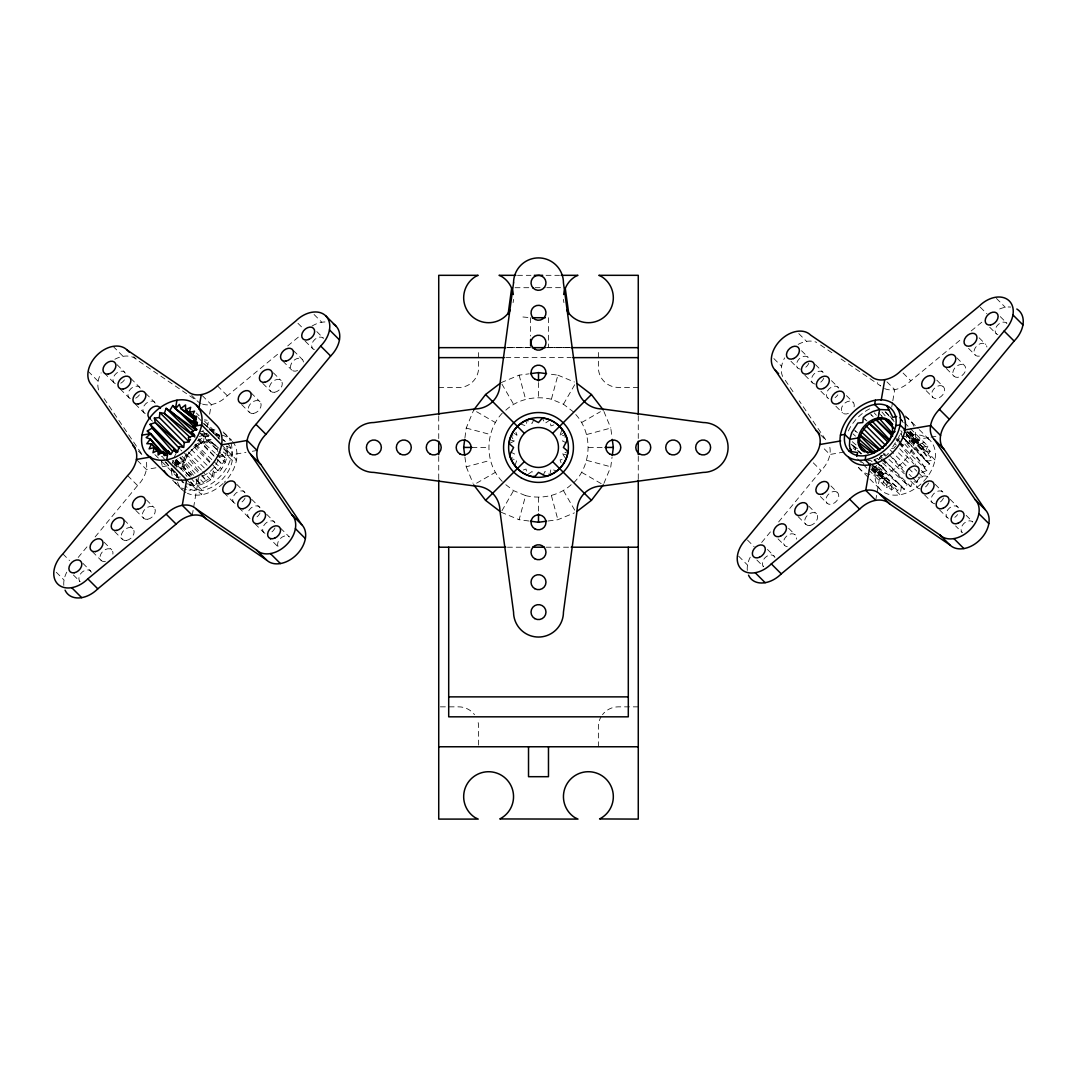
<?xml version="1.0" encoding="UTF-8"?>
<svg xmlns="http://www.w3.org/2000/svg" width="1077" height="1077" viewBox="0 0 1077 1077"><rect width="100%" height="100%" fill="white"/><g stroke="black" fill="none" stroke-linecap="round" stroke-linejoin="round"><path stroke-width="0.75" stroke-dasharray="5 3.75" d="M174.864 466.301L175.659 460.821M176.103 467.553L177.907 458.694M221.579 444.855L236.55 459.825L232.255 460.552L226.022 454.319L226.278 447.87L227.53 449.109C227.934 457.442 224.676 465.708 219.183 471.901L214.202 472.399L212.95 471.147L217.931 470.649L220.408 467.66L224.016 461.077L226.022 454.319L219.681 448.947M186.819 483.735C195.866 486.185 205.599 482.011 212.465 476.128L212.95 471.147M214.202 472.399L213.704 477.367C206.851 483.263 197.118 487.437 188.058 484.973M882.561 462.989L907.157 484.529L910.846 486.642L912.65 481.513L917.133 482.361L917.631 477.38L922.612 476.896L921.764 472.399L926.893 470.609L904.963 440.52M464.941 437.747L466.22 428.067L473.692 410.014M502.232 481.419C483.977 462.72 484.758 430.45 503.228 412.154M573.772 482.711C592.242 464.416 593.023 432.146 574.768 413.447M603.928 483.344L610.78 466.799L612.059 457.119M186.658 479.777L201.628 494.747L202.368 490.452L196.122 484.219L197.576 475.738M202.328 431.069L204.886 433.183L203.432 441.664L204.67 442.916L206.124 434.435L209.355 434.3M192.258 515.304L193.348 508.923M193.618 507.321L198.828 476.976A19.951 14.109 -45 0 0 218.469 458.519M207.417 426.95L208.238 422.157M209.611 414.174L211.254 404.589L201.278 394.613M875.722 500.334L876.826 493.953M877.095 492.351L880.111 474.782M891.716 407.187L892.537 402.394M892.806 400.806L894.718 389.618L886.963 381.864M876.678 461.912L901.53 486.185L900.062 494.747L871.858 466.529M901.866 436.589L908.826 443.684L910.294 435.121M549.835 474.849L550.953 469.033L556.54 470.986M218.725 438.541L219.345 435.997L206.367 425.913M868.708 470.003L886.344 487.639L887.569 482.55L872.653 467.633M910.253 428.458L927.889 446.093L922.787 447.332L924.026 442.23L918.964 444.707L908.301 432.308M528.82 520.985L519.127 519.72L525.589 495.622L513.554 490.641L503.228 482.711M573.772 412.154L563.446 404.225L551.411 399.244L557.873 375.146L548.18 373.867M514.994 465.52L516.933 459.919L511.117 458.815L514.443 453.915L510.458 451.99M566.542 442.957L562.557 441.031L565.883 436.131L560.067 435.027L562.006 429.44M533.99 419.424L532.051 423.423L527.165 420.097L526.047 425.913L520.46 423.961M543.01 475.522L544.949 471.524L548.61 474.028M872.545 468.064L884.957 478.726L882.467 483.775L887.569 482.55M909.836 432.51L925.412 451.155L927.889 446.093M892.671 446.955L898.756 437.383L899.766 434.004L901.005 435.243L902.014 431.877L900.762 430.625M501.909 510.794L513.554 490.641M563.446 404.225L575.091 384.058M899.51 443.226L903.199 445.353L906.188 440.426L908.826 443.684L912.784 439.295L914.211 443.468L918.869 439.901L918.964 444.707L908.598 431.608M876.638 461.912L904.182 489.443L907.157 484.529L883.302 459.165M875.184 466.153L883.705 473.961L880.151 478.619L884.957 478.726L871.858 468.347M905.488 432.362L926.651 455.908L930.205 451.25L909.553 430.598M78.177 557.469L87.722 545.918M95.139 536.925L137.573 485.565A24.946 17.636 -45 0 0 145.368 459.287M761.641 542.498L771.186 530.948M778.617 521.955L821.051 470.609A24.946 17.636 -45 0 0 828.846 444.316M895.579 446.215L893.923 448.207L890.598 448.53M870.041 463.043L897.572 490.587L901.53 486.185L877.23 466.004M903.293 429.79L930.824 457.335L926.435 461.293L904.478 438.797M867.645 460.646L870.876 460.512L872.114 461.764L875.493 460.768L874.241 459.516L877.62 458.519L887.206 452.434L888.444 453.673L886.452 455.329M202.584 404.131A24.946 17.636 -45 0 0 227.368 395.771L278.728 353.337M287.721 345.919L300.55 335.31M884.567 388.595A24.946 17.636 -45 0 0 910.846 380.8L962.205 338.366M971.198 330.949L982.749 321.404M505.813 410.175C517.916 398.975 535.565 395.461 551.411 399.244M525.589 495.622C541.435 499.391 559.084 495.891 571.187 484.69M870.835 469.316L891.487 489.968L896.158 486.414L873.851 466.354M528.39 474.028L532.051 471.524L534.636 476.855M883.477 459.26L885.59 462.962L880.676 465.937L883.921 468.576L879.532 472.534L883.705 473.961L873.555 465.695M902.149 436.4L929.693 463.931L924.766 466.92L903.24 442.31M476.572 483.183L495.299 472.372M560.067 435.027L562.948 433.358M581.701 422.494L600.428 411.683M886.344 487.639L891.393 485.162L872.747 469.585M509.125 443.603L514.443 441.031L511.117 436.131L516.933 435.027L515.964 432.227M561.036 462.72L560.067 459.919L565.883 458.815L562.557 453.915L567.875 451.344M501.088 382.631L519.127 375.146L528.82 373.867M548.18 520.985L557.873 519.72L574.418 512.867M553.74 424.93L550.953 425.913L549.835 420.097L544.949 423.423L542.364 418.091M523.26 470.016L526.047 469.033L527.165 474.849M201.507 434.193L208.103 433.062M199.38 436.441L206.124 434.435M464.941 457.119L466.22 466.799L490.318 460.35M586.682 434.516L610.78 428.067L612.059 437.747M180.344 476.923L177.799 477.542L163.906 459.529M172.872 460.525L174.986 463.083L183.467 461.616L184.719 462.868L176.238 464.322M217.541 455.773L226.022 454.319M155.977 467.795L146.391 469.451L136.416 459.462M162.358 466.704L168.752 465.614M218.779 457.025L245.933 452.367M252.314 451.276L257.107 450.455M844.247 452.017L829.869 454.481L822.114 446.713M915.033 439.86L929.411 437.397M930.999 437.127L937.394 436.037M875.372 470.057L883.921 468.576L879.195 463.945M517.512 275.322L530.948 275.322M546.052 275.322L559.488 275.322M515.035 287.721L533.425 287.694M535.094 287.694L545.124 287.68M546.793 287.68L561.844 287.667M507.227 347.656L530.948 347.656M546.052 347.656L570.096 347.656M505.8 357.631L571.2 357.631M438.729 387.532L458.681 387.532A19.951 19.951 0 0 0 478.632 367.567L478.632 349.285M638.271 387.41L618.319 387.41A19.951 19.951 0 0 1 598.368 367.445L598.368 350.819M471.982 447.426L488.608 447.426M588.392 447.426L605.018 447.426M507.442 547.21L530.948 547.21M546.052 547.21L569.558 547.21M440.385 706.849L458.681 706.849A19.951 19.951 0 0 1 474.513 714.657M638.271 706.849L618.319 706.849A19.951 19.951 0 0 0 602.487 714.657M910.011 431.5L925.412 451.155L930.205 451.25M522.924 316.988L529.076 317.58M215.44 434.92L218.294 435.66L225.443 441.61M466.22 428.067L490.318 434.516M511.238 440.17L514.443 441.031M562.557 453.915L565.762 454.777M586.682 460.35L610.78 466.799M907.346 431.769L926.651 455.908L930.824 457.335M557.873 375.146L574.418 381.998M501.088 512.235L519.127 519.72M226.655 446.12L231.03 448.382L228.836 445.959M476.572 411.683L495.299 422.494M514.052 433.358L516.933 435.027M581.701 472.372L603.308 484.852M820.553 345.03L832.858 353.404M841.07 358.978L880.744 385.97L877.418 382.645M201.089 403.565A24.946 17.636 -45 0 1 197.266 400.94L137.075 359.987A24.946 17.636 -45 0 0 111.954 361.024M219.345 435.997L200.012 421.08M872.962 465.951L883.705 473.961M857.467 448.799L850.857 443.859L861.183 454.184M875.991 462.652L883.921 468.576L878.859 464.281M871.966 468.872L884.957 478.726M881.713 459.987L885.59 462.962M861.263 461.562L863.875 463.608M871.737 469.774L891.393 485.162L891.487 489.968M213.004 432.819L219.546 438.002M857.386 432.644L854.788 430.585L857.077 432.873M883.396 453.336L885.994 455.396M872.02 467.108L896.158 486.414L897.572 490.587M929.693 463.931L926.435 461.293L906.255 436.993M209.221 429.521L218.294 435.66M852.244 441.705L856.053 444.922M873.784 459.987L877.593 463.204M201.938 433.896L218.416 447.87M866.998 421.013L864.535 418.818L866.837 421.12M852.984 433.869L855.488 436.118M879.33 457.362L883.086 460.714M198.935 438.702L215.238 453.242M216.49 454.359L225.268 462.316M852.069 444.963L861.802 453.888M206.676 433.25L209.113 435.485M223.72 448.867L226.143 451.101M889.01 459.462L904.37 473.799M195.516 444.195L221.66 468.912M873.218 416.826L870.822 414.537L873.124 416.839M896.01 438.501L898.406 440.789M899.605 441.92L903.199 445.353M874.457 459.3L878.011 462.787M200.174 433.331L220.287 453.054M221.472 454.211L225.012 457.698M996.427 298.41L1005.285 307.282M1000.277 316.625L1006.928 323.275A7.485 5.291 -45 0 0 996.656 326.318A7.485 5.291 -45 0 0 998.931 335.014M980.299 307.228L986.949 313.878M989.696 327.206L996.346 333.857M979.114 337.788L985.765 344.438M968.533 348.369L975.183 355.02M956.834 357.847L964.602 365.615A7.485 5.291 -45 0 1 959.903 376.788A7.485 5.291 -45 0 1 953.414 370.3A7.485 5.291 -45 0 1 964.602 365.615M946.252 368.428L954.02 376.196M936.775 380.127L943.439 386.778A7.485 5.291 -45 0 1 938.74 397.952A7.485 5.291 -45 0 1 932.251 391.476A7.485 5.291 -45 0 1 943.439 386.778M926.193 390.709L932.844 397.359M903.091 373.046L910.846 380.8M905.488 415.857L918.142 428.498M919.314 429.683L929.868 440.237M899.201 417.405L903.791 421.996M904.518 422.722L909.109 427.313M907.871 432.415L922.787 447.332M906.78 431.608L934.984 459.825L926.435 461.293L906.026 433.869M888.687 415.197L884.096 410.606L894.139 421.551M889.831 416.341L894.422 420.932M882.09 416.328L878.644 412.881L882.144 416.476M798.797 333.614L806.565 341.369M896.064 439.779L898.366 442.082M899.349 443.064L926.893 470.609M895.149 443.966L896.401 445.218M801.544 350.725L808.208 357.376M815.41 364.578L823.165 372.346M831.484 380.652L838.135 387.303M846.455 395.622L853.105 402.273M921.279 470.447L927.93 477.111M935.146 484.313L942.9 492.068M950.102 499.284L957.87 507.038M966.177 515.358L972.827 522.008A7.485 5.291 -45 0 0 963.794 523.557A7.485 5.291 -45 0 0 962.246 532.59L955.595 525.939M898.514 452.798L909.984 464.268M914.575 468.858L916.864 471.161M918.021 472.305L922.612 476.896M890.1 449.849L914.185 473.947M893.035 458.263L904.518 469.734M909.109 474.324L911.398 476.626M912.542 477.771L917.133 482.361M790.962 361.307L797.613 367.957M804.829 375.159L812.583 382.927M820.903 391.234L827.553 397.884M835.86 406.204L842.524 412.854M910.698 481.042L917.348 487.693M924.551 494.895L932.319 502.649M939.521 509.865L947.289 517.62M884.217 454.911L885.456 456.15M880.03 455.827L882.332 458.115M883.315 459.112L910.846 486.642M877.62 458.519L878.872 459.758M773.851 358.56L781.619 366.315M853.199 447.884L855.421 450.092A34.922 24.69 -45 0 1 856.121 446.955M857.655 458.964L862.246 463.554M863.391 464.699L866.837 468.145M858.315 467.458L868.749 477.892M869.92 479.063L880.488 489.631M820.674 434.946L826.221 440.493L799.228 400.819M813.283 462.841L821.051 470.609M830.946 485.956L837.596 492.606A7.485 5.291 -45 0 1 832.911 503.78A7.485 5.291 -45 0 1 826.422 497.305A7.485 5.291 -45 0 1 837.596 492.606M820.364 496.537L827.015 503.188M808.679 506.015L816.433 513.769M798.097 516.597L805.852 524.351M788.62 528.282L795.27 534.932M778.038 538.863L784.689 545.514M767.457 549.445L774.107 556.095M747.478 540.048L754.129 546.699M756.875 560.027L763.526 566.69A7.485 5.291 -45 0 1 766.568 556.405A7.485 5.291 -45 0 1 775.265 558.68M738.647 556.176L747.519 565.048M314.053 314.484L321.821 322.238M316.8 331.595L323.45 338.245A7.485 5.291 -45 0 0 313.178 341.288A7.485 5.291 -45 0 0 315.453 349.985M297.939 323.302L302.368 327.731M305.114 341.059L312.868 348.827M293.415 350.537L302.287 359.408M282.834 361.118L291.705 369.99M273.37 372.817L281.124 380.571M262.775 383.399L270.542 391.153M251.089 392.876L259.961 401.734M241.611 404.562L249.379 412.329M217.392 385.795L227.368 395.771M191.719 395.394L197.266 400.94M223.114 431.931L231.434 440.237A34.922 24.69 -45 0 0 220.812 435M196.391 413.043L199.124 415.762M204.428 421.08L219.775 436.414M223.208 439.86L224.46 441.099M197.993 417.472L219.802 439.268M133.75 356.662L135.971 358.883M223.854 448.799L227.395 452.34M204.886 433.183L211.119 439.429A29.887 21.136 -45 0 0 181.232 469.316L174.986 463.083M214.619 444.586L215.858 445.838M200.914 433.6L220.422 453.107M221.579 454.252L226.264 458.95M113.112 346.363L123.088 356.339M198.114 440.278L216.477 458.627M217.621 459.785L223.464 465.614M116.962 364.578L124.73 372.346M130.829 378.431L139.687 387.303M145.785 393.401L154.657 402.273M236.698 484.313L244.466 492.068M251.668 499.284L259.422 507.038M266.638 514.241L274.393 522.008M280.491 528.107L289.363 536.965A7.485 5.291 -45 0 0 280.33 538.527A7.485 5.291 -45 0 0 278.781 547.56L269.91 538.688M193.833 446.565L209.894 462.625M214.485 467.216L219.183 471.901M191.154 449.351L207.215 465.412M188.367 452.03L204.428 468.091M209.019 472.682L212.465 476.128M104.173 372.938L114.149 382.927M120.247 389.026L129.105 397.884M135.204 403.983L144.076 412.854M149.07 417.849L152.395 421.174M223.895 492.674L233.871 502.649M238.865 507.644L248.841 517.62M254.939 523.718L263.811 532.59M180.599 449.728L181.851 450.98M210.715 479.857L202.759 471.497M182.08 456.311L200.443 474.674M201.587 475.819L206.178 480.409L202.032 475.213M204.132 483.452L199.528 478.444M88.166 371.309L98.142 381.285M175.995 459.704L191.477 475.186M196.054 479.763L200.753 484.462M186.388 472.816L187.64 474.055M190.602 482.052L194.143 485.592M189.673 484.475L190.925 485.727M165.01 461.925L177.638 474.553M179.038 478.794L176.224 475.253L175.47 472.386M154.846 454.588L160.581 460.323M161.725 461.481L178.217 477.973M181.663 481.406L182.915 482.658M172.63 480.207L182.053 489.631M138.3 451.021L142.743 455.463L102.732 396.632M127.598 475.59L137.573 485.565M146.364 499.809L154.132 507.577M135.783 510.39L143.551 518.158M124.097 519.868L132.969 528.74M114.62 531.553L122.374 539.321M104.038 542.148L111.793 549.903M92.339 551.612L101.211 560.484M82.875 563.311L90.63 571.066M62.883 553.915L69.547 560.565M73.398 574.997L80.048 581.647A7.485 5.291 -45 0 1 82.323 571.954A7.485 5.291 -45 0 1 91.424 572.224M56.287 572.25L64.041 580.018M176.291 459.556L191.383 474.93M196.027 479.669L199.501 483.21L196.539 479.332M198.249 439.187L216.504 458.371M217.648 459.569L222.212 464.375M185.998 453.713L201.641 470.312M899.712 448.759L914.05 464.133M906.403 434.946L914.211 443.468L905.932 433.317M172.832 462.437L177.288 467.31M190.669 481.917L192.904 484.34L190.925 481.702M874.12 412.733L876.355 415.251M897.612 439.079L900.964 442.835M194.964 444.855L217.931 470.649M180.505 457.119L195.045 473.436M889.548 454.938L904.949 472.655M881.942 412.006L885.173 415.803M900.224 433.546L903.455 437.343M904.532 438.608L908.826 443.684M175.699 460.135L189.673 476.613M190.75 477.878L196.122 484.219M161.967 456.231L165.091 459.96M901.53 486.185L904.182 489.443M184.463 453.094L201.009 473.907M174.622 471.201L179.805 477.744M180.842 479.05L183.952 482.981M900.21 418.711L903.24 422.601M910.294 431.689L925.412 451.155M899.228 443.239L915.625 464.456M179.724 457.362L195.543 478.04M171.822 468.428L178.715 477.515M908.557 431.904L926.651 455.908M175.093 460.525L186.967 476.411M785.268 380.302L793.641 392.62M501.909 384.058L513.554 404.225M563.446 490.641L575.091 510.794M603.928 411.522L610.78 428.067M466.22 466.799L473.072 483.344M519.127 375.146L525.589 399.244M551.411 495.622L557.873 519.72M226.776 446.255L227.53 449.109M176.722 473.638L177.463 476.492M638.271 415.991L638.271 439.524M638.271 456.338L638.271 480.1M598.368 746.765L598.368 726.813A19.951 19.951 0 0 1 601.033 716.824M548.476 317.715L548.476 347.656M538.5 382.577L538.5 397.548M538.5 497.318L538.5 512.289M530.611 317.715L530.611 336.011M478.632 745.096L478.632 726.813A19.951 19.951 0 0 0 477.111 719.167M438.729 416.099L438.729 439.631M438.729 456.433L438.729 480.1M105.411 561.575A7.485 5.291 -45 0 1 100.121 556.284A7.485 5.291 -45 0 1 107.606 548.812A7.485 5.291 -45 0 1 112.897 554.103M227.88 443.805A29.887 21.136 -45 0 1 221.687 479.884A29.887 21.136 -45 0 1 185.607 486.077M231.057 443.145A34.922 24.69 -45 0 1 221.095 475.415A34.922 24.69 -45 0 1 189.094 490.062M186.294 489.604A34.922 24.69 -45 0 1 174.986 482.146M172.091 475.401A34.922 24.69 -45 0 1 171.58 468.145M172.253 463.5A34.922 24.69 -45 0 1 173.114 460.337M174.286 457.173A34.922 24.69 -45 0 1 176.17 453.269M198.976 432.483A34.922 24.69 -45 0 1 203.728 430.84M209.948 429.763A34.922 24.69 -45 0 1 217.204 430.288M223.949 433.183A34.922 24.69 -45 0 1 230.128 440.614M232.524 441.435A34.922 24.69 -45 0 1 224.204 482.402M223.114 483.452A34.922 24.69 -45 0 1 187.411 493.306M185.931 492.566A34.922 24.69 -45 0 1 177.436 481.742M176.628 477.596A34.922 24.69 -45 0 1 176.561 473.14M177.624 466.906A34.922 24.69 -45 0 1 181.165 458.25M197.508 440.856A34.922 24.69 -45 0 1 208.709 435.822M214.942 434.758A34.922 24.69 -45 0 1 219.398 434.825M162.115 465.426A34.922 24.69 -45 0 1 161.738 456.635M204.428 419.855A34.922 24.69 -45 0 1 207.228 420.313M63.826 585.403A24.946 17.636 -45 0 1 67.07 571.591M190.71 476.155A19.951 14.109 -45 0 1 191.773 449.971A19.951 14.109 -45 0 1 217.958 448.894M194.52 445.407A19.951 14.109 -45 0 1 217.716 451.465M189.458 474.917A19.951 14.109 -45 0 1 186.308 454.144M297.589 370.582A7.485 5.291 -45 0 1 290.548 367.419A7.485 5.291 -45 0 1 296.404 358.816A7.485 5.291 -45 0 1 303.458 361.993M312.02 326.062A24.946 17.636 -45 0 1 327.206 322.023M139.391 394.842A7.485 5.291 -45 0 1 135.002 398.49M130.263 398.678A7.485 5.291 -45 0 1 130.667 388.851A7.485 5.291 -45 0 1 140.481 388.46M145.22 413.649A7.485 5.291 -45 0 1 145.624 403.821A7.485 5.291 -45 0 1 155.451 403.417M98.599 389.941A24.946 17.636 -45 0 1 101.157 372.857M115.293 383.708A7.485 5.291 -45 0 1 116.41 373.234A7.485 5.291 -45 0 1 125.888 374.917M124.42 379.871A7.485 5.291 -45 0 1 120.032 383.52M274.985 527.892A7.485 5.291 -45 0 1 271.35 532.28M264.955 533.371A7.485 5.291 -45 0 1 265.359 523.557A7.485 5.291 -45 0 1 275.187 523.153M249.999 518.414A7.485 5.291 -45 0 1 251.116 507.927A7.485 5.291 -45 0 1 260.594 509.623M260.015 512.921A7.485 5.291 -45 0 1 256.38 517.31M235.028 503.444A7.485 5.291 -45 0 1 236.146 492.956A7.485 5.291 -45 0 1 245.623 494.653M245.058 497.964A7.485 5.291 -45 0 1 241.41 502.353M848.353 430.921A34.922 24.69 -45 0 1 871.172 408.102M782.642 376.479A24.946 17.636 -45 0 1 784.635 357.887M798.138 344.398A24.946 17.636 -45 0 1 816.716 342.405M904.559 416.611A34.922 24.69 -45 0 1 914.885 429.521M915.342 432.321A34.922 24.69 -45 0 1 872.572 475.092M869.772 474.647A34.922 24.69 -45 0 1 856.861 464.308M848.407 413.447A7.485 5.291 -45 0 1 841.352 409.206A7.485 5.291 -45 0 1 849.457 401.102A7.485 5.291 -45 0 1 853.698 408.156M828.698 398.678A7.485 5.291 -45 0 1 829.102 388.851A7.485 5.291 -45 0 1 838.929 388.46M837.825 394.842A7.485 5.291 -45 0 1 835.092 397.575M815.168 384.085A7.485 5.291 -45 0 1 814.131 373.894A7.485 5.291 -45 0 1 824.336 374.917M823.757 378.229A7.485 5.291 -45 0 1 818.466 383.52M800.198 369.115A7.485 5.291 -45 0 1 799.174 358.924A7.485 5.291 -45 0 1 809.365 359.947M808.8 363.259A7.485 5.291 -45 0 1 803.509 368.549M902.405 437.464A34.922 24.69 -45 0 1 935.388 456.231A34.922 24.69 -45 0 1 899.551 494.828A34.922 24.69 -45 0 1 876.543 465.318M878.913 459.556A34.922 24.69 -45 0 1 881.928 454.467M897.208 440.089A34.922 24.69 -45 0 1 899.793 438.676M919.933 488.85A7.485 5.291 -45 0 1 918.896 478.659A7.485 5.291 -45 0 1 929.101 479.682M928.522 482.994A7.485 5.291 -45 0 1 923.231 488.285M934.903 503.821A7.485 5.291 -45 0 1 933.867 493.616A7.485 5.291 -45 0 1 944.058 494.653M943.492 497.964A7.485 5.291 -45 0 1 938.202 503.255M948.433 518.414A7.485 5.291 -45 0 1 949.551 507.927A7.485 5.291 -45 0 1 959.028 509.623M957.561 514.577A7.485 5.291 -45 0 1 954.814 517.31M747.303 570.433A24.946 17.636 -45 0 1 751.342 555.247M787.274 546.685A7.485 5.291 -45 0 1 783.881 540.196A7.485 5.291 -45 0 1 791.622 533.775A7.485 5.291 -45 0 1 796.361 539.133M999.658 308.951A24.946 17.636 -45 0 1 1010.684 307.053M979.383 356.124A7.485 5.291 -45 0 1 974.012 351.385A7.485 5.291 -45 0 1 980.447 343.63A7.485 5.291 -45 0 1 986.922 347.023M563.931 302.637A24.946 24.946 0 0 1 563.5 299.393M513.5 299.393A24.946 24.946 0 0 1 513.069 302.637M530.18 347.561L506.904 347.588L530.18 347.561M570.096 347.521L546.82 347.548L570.096 347.521M126.574 540.412A7.485 5.291 -45 0 0 133.75 529.884A7.485 5.291 -45 0 0 122.684 531.782A7.485 5.291 -45 0 0 126.574 540.412M147.737 519.249A7.485 5.291 -45 0 0 154.913 508.721A7.485 5.291 -45 0 0 143.847 510.619A7.485 5.291 -45 0 0 147.737 519.249M274.743 392.257A7.485 5.291 -45 0 0 281.918 381.729A7.485 5.291 -45 0 0 270.852 383.627A7.485 5.291 -45 0 0 274.743 392.257M253.566 413.42A7.485 5.291 -45 0 0 260.742 402.892A7.485 5.291 -45 0 0 249.689 404.79A7.485 5.291 -45 0 0 253.566 413.42M810.052 525.455A7.485 5.291 -45 0 0 817.228 514.914A7.485 5.291 -45 0 0 806.161 516.812A7.485 5.291 -45 0 0 810.052 525.455"/><path stroke-width="1.5" d="M184.611 442.809L159.369 417.566L159.867 412.585L164.35 413.433L194.829 436.993L166.154 408.304L164.35 413.433L190.36 437.693M464.725 455.504L463.662 447.426L464.725 439.362M612.274 455.504L613.338 447.426L612.274 439.362M508.088 314.336L511.696 287.721M170.328 453.807L168.174 451.263L166.706 459.825L186.658 479.777L182.282 505.328L192.258 515.304M195.933 425.752L175.47 408.762L176.938 400.2M198.801 408.977L201.278 394.613M865.881 455.531A29.887 21.136 -45 0 1 850.359 421.053A29.887 21.136 -45 0 1 894.543 413.46A29.887 21.136 -45 0 1 865.881 455.531L865.141 459.825L870.135 464.806L865.746 490.358L875.722 500.334M875.372 400.2L874.632 404.494L879.626 409.489L888.942 409.974M881.188 400.402L884.742 379.642M157.821 451.263L151.588 443.805L149.111 448.853L154.213 447.628L152.974 452.717L158.036 450.24L160.11 452.865L158.036 450.24L158.131 455.046L162.789 451.492L165.898 455.288M195.166 418.145L189.431 412.41L190.656 407.308L185.607 409.785L185.513 404.979L180.842 408.533L196.095 420.73M856.713 456.433L857.642 452.609L849.12 451.155M189.431 412.41L194.533 411.172L192.043 416.234L196.849 416.328L193.295 420.986L197.468 422.413L193.079 426.371L196.876 429.588L172.818 405.504L169.843 410.431L193.214 430.881M473.692 410.014L485.579 394.519L499.795 383.614M577.205 511.252L591.421 500.347L603.308 484.852M132.767 445.488A24.946 17.636 -45 0 1 127.598 475.59L62.883 553.915A24.946 17.636 -45 0 0 57.727 584.017A24.946 17.636 -45 0 0 87.829 578.861L166.154 514.146A24.946 17.636 -45 0 1 196.256 508.977L206.245 518.952L266.436 559.905A24.946 17.636 -45 0 0 296.538 554.736A24.946 17.636 -45 0 0 301.708 524.62L291.732 514.644L250.779 454.454A24.946 17.636 -45 0 1 255.949 424.351L320.663 346.027A24.946 17.636 -45 0 0 325.819 315.924A24.946 17.636 -45 0 0 295.717 321.081L217.392 385.795A24.946 17.636 -45 0 1 187.29 390.964L127.099 350.012A24.946 17.636 -45 0 0 96.984 355.181A24.946 17.636 -45 0 0 91.814 385.297L134.975 447.695M301.708 524.62L260.769 464.429A24.946 17.636 -45 0 1 265.925 434.327L330.639 356.002A24.946 17.636 -45 0 0 333.372 324.002M816.231 430.517A24.946 17.636 -45 0 1 811.075 460.619L746.361 538.944A24.946 17.636 -45 0 0 741.191 569.06A24.946 17.636 -45 0 0 771.307 563.89L849.632 499.176A24.946 17.636 -45 0 1 879.734 494.006L889.71 503.996L949.901 544.935A24.946 17.636 -45 0 0 980.016 539.765A24.946 17.636 -45 0 0 985.186 509.663L975.197 499.674L934.257 439.497A24.946 17.636 -45 0 1 939.427 409.381L1004.127 331.056A24.946 17.636 -45 0 0 1009.297 300.954A24.946 17.636 -45 0 0 979.195 306.124L900.87 370.825A24.946 17.636 -45 0 1 870.754 375.994L810.564 335.055A24.946 17.636 -45 0 0 780.462 340.211A24.946 17.636 -45 0 0 775.292 370.326L816.231 430.517L819.57 433.843M985.186 509.663L944.233 449.472A24.946 17.636 -45 0 1 949.402 419.357L1014.117 341.046A24.946 17.636 -45 0 0 1016.836 309.032M196.351 424.311L175.47 408.762L179.428 404.373L180.842 408.533L195.516 419.599M257.107 450.455L247.131 440.466L221.579 444.855L201.628 424.903L193.079 426.371L196.324 429.009L191.41 431.998L193.523 435.687L188.408 437.477L189.242 441.974L184.275 442.459L183.777 447.44L179.294 446.592L177.49 451.721L173.801 449.594L170.812 454.521L168.174 451.263L164.216 455.652L162.789 451.492L165.804 455.517M473.692 484.852L485.579 500.347L524.391 461.589A19.951 19.951 0 0 0 557.778 452.636A19.951 19.951 0 0 0 533.33 428.202A19.951 19.951 0 0 0 524.391 461.589M552.609 433.358L591.421 394.519L577.205 383.614M168.174 451.263L170.153 453.915L150.565 433.654L146.176 437.612L150.349 439.039L164.835 455.154M190.548 439.618L188.556 441.274L159.867 412.585M65.078 590.169A24.946 17.636 -45 0 0 97.805 588.836L176.13 524.122A24.946 17.636 -45 0 1 206.245 518.952M748.542 575.199A24.946 17.636 -45 0 0 781.283 573.866L859.608 509.152A24.946 17.636 -45 0 1 889.71 503.996M170.26 453.969L147.307 431.015L152.234 428.04L177.584 451.896M172.683 451.411L152.234 428.04L150.107 424.338L155.236 422.547L183.077 446.74L154.388 418.064L159.369 417.566M896.683 416.476L892.86 417.391L886.802 405.733M142.016 435.121L150.565 433.654L167.554 454.131M136.416 459.462L150.793 456.998M840.45 435.121L844.745 434.394L849.74 439.376L849.47 445.838L850.965 451.546M895.768 425.63L900.062 424.903L905.057 429.885L930.609 425.509L940.584 435.485M819.893 444.505L840.652 440.937M892.281 432.079L895.108 431.594M530.436 373.665L538.5 372.602L546.564 373.665M530.436 521.201L538.5 522.264L546.564 521.201M515.829 275.322L499.041 275.322L501.088 276.17A24.946 24.946 0 0 1 513.339 294.506M534.3 275.322L542.7 275.322M561.171 275.322L577.959 275.322L575.912 276.17A24.946 24.946 0 0 0 563.661 294.506M532.24 317.715L545.231 317.715M438.729 347.656L505.8 347.656M532.24 347.656L545.231 347.656M571.2 347.656L638.271 347.656M438.729 357.631L504.117 357.631M572.883 357.631L638.271 357.631M463.662 447.426L471.982 447.426M605.018 447.426L613.338 447.426M438.729 547.21L505.773 547.21M532.63 547.21L544.37 547.21M571.227 547.21L638.271 547.21M448.705 696.873L628.295 696.873M438.729 746.765L638.271 746.765M166.154 408.304L196.229 430.235M879.734 494.006L939.925 534.959L949.901 544.935M196.256 508.977L256.447 549.93L266.436 559.905M858.45 442.189L872.666 453.067M485.579 500.347L499.795 511.252M195.987 417.849L185.607 409.785L196.081 417.997M195.974 419.343L192.043 416.234L195.772 419.424M859.984 434.718L879.492 450.226M147.307 431.015L150.565 433.654M197.104 424.096L193.295 420.986L196.943 424.338M869.449 423.194L889.117 440.695M859.258 439.47L874.309 452.892M193.914 434.233L191.41 431.998L194.829 435.593M861.331 431.756L880.299 449.647M875.628 419.101L892.416 435.081M193.079 426.371L196.62 429.844M1012.959 314.942L1022.935 324.917M1004.127 331.056L1014.117 341.046M939.427 409.381L949.402 419.357M934.257 439.497L944.233 449.472M884.379 418.616L893.56 427.798M978.858 513.662L988.834 523.637M879.424 419.222L878.172 417.97L879.626 409.489L872.868 411.495L866.285 415.103L863.296 417.58L862.798 422.547L857.817 423.046L851.732 432.631L849.74 439.376L858.221 437.922L859.459 439.174M875.413 419.128L892.631 436.347M869.126 423.409L887.488 441.772M866.339 426.088L885.846 445.595M863.66 428.888L883.167 448.395M860.523 436.32L875.439 451.236M953.912 538.608L963.888 548.583M858.867 444.141L868.049 453.309M775.292 370.326L778.617 373.652M850.224 448.692L851.463 449.944M849.632 499.176L859.608 509.152M771.307 563.89L781.283 573.866M755.179 572.708L765.155 582.684M485.579 394.519L524.391 433.358M552.609 461.589L591.421 500.347M325.819 315.924L335.809 325.9M329.481 329.899L339.457 339.888M320.663 346.027L330.639 356.002M255.949 424.351L265.925 434.327M250.779 454.454L260.769 464.429M196.512 405.315L216.464 425.28A34.922 24.69 -45 0 1 206.73 469.774A34.922 24.69 -45 0 1 164.148 470.77M127.099 350.012L129.307 352.233M295.381 528.632L305.356 538.608M150.107 424.338L177.651 451.882M270.435 553.578L280.41 563.554M154.213 447.628L159.948 453.363M147.132 454.709L167.083 474.661M166.154 514.146L176.13 524.122M87.829 578.861L97.805 588.836M71.715 587.679L81.69 597.654M884.459 418.832L893.748 428.296M872.007 421.08L889.885 440.049M179.496 448.557L155.236 422.547L154.388 418.064M879.707 419.007L892.012 432.806M176.036 452.111L173.801 449.594L175.78 452.192M888.404 419.613L892.698 424.675M172.818 405.504L175.47 408.762M161.523 453.013L150.349 439.039L146.795 443.697L151.588 443.805L156.717 450.348M591.421 394.519L603.308 410.014M565.183 287.667L568.844 314.269M638.271 414.672L638.271 275.322L598.812 275.322L600.858 276.17A24.946 24.946 0 0 1 606.028 315.399A24.946 24.946 0 0 1 566.785 310.243M638.271 441.207L638.271 454.656M638.271 480.1L638.271 819.099L599.566 818.951A24.946 24.946 0 0 0 608.411 781.781A24.946 24.946 0 0 0 570.258 779.519A24.946 24.946 0 0 0 574.66 817.483L577.999 819.099L499.782 818.951A24.946 24.946 0 0 0 508.627 781.781A24.946 24.946 0 0 0 470.487 779.519A24.946 24.946 0 0 0 474.89 817.483L478.228 819.099L438.729 819.099L438.729 480.1M628.295 547.21L628.295 716.824L448.705 716.824L448.705 547.21M548.476 746.765L548.476 776.692L528.524 776.692L528.524 746.765M538.5 372.602L538.5 380.908M538.5 513.944L538.5 522.264M530.611 339.336L530.611 345.986M438.729 414.672L438.729 275.322L478.188 275.322L476.142 276.17A24.946 24.946 0 0 0 470.972 315.399A24.946 24.946 0 0 0 510.215 310.243M438.729 441.314L438.729 454.75M150.215 418.63A7.485 5.291 -45 0 1 150.618 408.816A7.485 5.291 -45 0 1 160.433 408.412M291.732 514.644A24.946 17.636 -45 0 1 286.563 544.76A24.946 17.636 -45 0 1 256.447 549.93M864.333 451.882A19.951 14.109 -45 0 1 866.514 426.277A19.951 14.109 -45 0 1 892.119 424.082M897.451 408.237A34.922 24.69 -45 0 1 892.712 452.461A34.922 24.69 -45 0 1 848.488 457.2M975.197 499.674A24.946 17.636 -45 0 1 970.04 529.79A24.946 17.636 -45 0 1 939.925 534.959M509.623 439.739L509.125 443.603L513.594 447.48L509.623 455.208C512.854 466.435 522.816 475.805 534.636 476.855L538.5 472.372L546.241 476.344C557.455 473.126 566.839 463.164 567.875 451.344L563.406 447.48L567.377 439.739C564.146 428.511 554.184 419.141 542.364 418.091L538.5 422.574L530.759 418.603C520.649 421.497 512.517 429.615 509.623 439.739M513.554 282.847L499.943 383.977A24.946 24.946 0 0 1 474.997 408.923L373.867 422.534A24.946 24.946 0 0 0 348.921 447.48A24.946 24.946 0 0 0 373.867 472.413L474.997 486.023A24.946 24.946 0 0 1 499.943 510.969L513.554 612.113A24.946 24.946 0 0 0 538.5 637.045A24.946 24.946 0 0 0 563.446 612.113L577.057 510.969A24.946 24.946 0 0 1 602.003 486.023L703.133 472.413A24.946 24.946 0 0 0 728.079 447.48A24.946 24.946 0 0 0 703.133 422.534L602.003 408.923A24.946 24.946 0 0 1 577.057 383.977L563.446 282.847A24.946 24.946 0 0 0 538.5 257.901A24.946 24.946 0 0 0 513.554 282.847M137.762 509.273A7.485 5.291 -45 0 0 144.937 498.745A7.485 5.291 -45 0 0 133.871 500.643A7.485 5.291 -45 0 0 137.762 509.273M116.599 530.436A7.485 5.291 -45 0 0 123.774 519.908A7.485 5.291 -45 0 0 112.708 521.807A7.485 5.291 -45 0 0 116.599 530.436M95.436 551.599A7.485 5.291 -45 0 0 102.611 541.071A7.485 5.291 -45 0 0 91.545 542.97A7.485 5.291 -45 0 0 95.436 551.599M74.259 572.776A7.485 5.291 -45 0 0 81.435 562.234A7.485 5.291 -45 0 0 70.382 564.133A7.485 5.291 -45 0 0 74.259 572.776M166.706 459.825A34.922 24.69 -45 0 0 200.187 410.687A34.922 24.69 -45 0 0 148.559 419.545A34.922 24.69 -45 0 0 166.706 459.825M243.59 403.444A7.485 5.291 -45 0 0 250.766 392.917A7.485 5.291 -45 0 0 239.7 394.815A7.485 5.291 -45 0 0 243.59 403.444M264.754 382.281A7.485 5.291 -45 0 0 271.929 371.74A7.485 5.291 -45 0 0 260.876 373.638A7.485 5.291 -45 0 0 264.754 382.281M285.93 361.105A7.485 5.291 -45 0 0 293.106 350.577A7.485 5.291 -45 0 0 282.039 352.475A7.485 5.291 -45 0 0 285.93 361.105M308.776 339.443A7.485 5.291 -45 0 0 313.474 328.27A7.485 5.291 -45 0 0 302.3 332.968A7.485 5.291 -45 0 0 308.776 339.443M138.3 403.969A7.485 5.291 -45 0 0 145.476 393.442A7.485 5.291 -45 0 0 134.41 395.34A7.485 5.291 -45 0 0 138.3 403.969M123.33 389.012A7.485 5.291 -45 0 0 130.505 378.471A7.485 5.291 -45 0 0 119.439 380.369A7.485 5.291 -45 0 0 123.33 389.012M108.36 374.042A7.485 5.291 -45 0 0 115.535 363.514A7.485 5.291 -45 0 0 104.469 365.413A7.485 5.291 -45 0 0 108.36 374.042M228.095 493.778A7.485 5.291 -45 0 0 235.271 483.236A7.485 5.291 -45 0 0 224.204 485.135A7.485 5.291 -45 0 0 228.095 493.778M243.065 508.734A7.485 5.291 -45 0 0 250.241 498.207A7.485 5.291 -45 0 0 239.175 500.105A7.485 5.291 -45 0 0 243.065 508.734M258.022 523.705A7.485 5.291 -45 0 0 265.198 513.177A7.485 5.291 -45 0 0 254.145 515.075A7.485 5.291 -45 0 0 258.022 523.705M274.689 538.177A7.485 5.291 -45 0 0 279.387 526.99A7.485 5.291 -45 0 0 268.2 531.688A7.485 5.291 -45 0 0 274.689 538.177M808.49 373.544A7.485 5.291 -45 0 0 813.189 362.357A7.485 5.291 -45 0 0 802.015 367.055A7.485 5.291 -45 0 0 808.49 373.544M873.03 457.483A34.922 24.69 -45 0 0 894.947 405.315A34.922 24.69 -45 0 0 842.793 427.232A34.922 24.69 -45 0 0 873.03 457.483M823.461 388.501A7.485 5.291 -45 0 0 828.159 377.327A7.485 5.291 -45 0 0 816.985 382.025A7.485 5.291 -45 0 0 823.461 388.501M838.431 403.471A7.485 5.291 -45 0 0 843.129 392.297A7.485 5.291 -45 0 0 831.942 396.996A7.485 5.291 -45 0 0 838.431 403.471M793.52 358.574A7.485 5.291 -45 0 0 798.219 347.4A7.485 5.291 -45 0 0 787.045 352.098A7.485 5.291 -45 0 0 793.52 358.574M876.84 450.698A19.951 14.109 -45 0 0 889.36 420.892A19.951 14.109 -45 0 0 859.554 433.412A19.951 14.109 -45 0 0 876.84 450.698M943.196 508.236A7.485 5.291 -45 0 0 947.895 497.062A7.485 5.291 -45 0 0 936.707 501.761A7.485 5.291 -45 0 0 943.196 508.236M928.226 493.266A7.485 5.291 -45 0 0 932.924 482.092A7.485 5.291 -45 0 0 921.75 486.791A7.485 5.291 -45 0 0 928.226 493.266M913.256 478.309A7.485 5.291 -45 0 0 917.954 467.122A7.485 5.291 -45 0 0 906.78 471.82A7.485 5.291 -45 0 0 913.256 478.309M958.153 523.207A7.485 5.291 -45 0 0 962.851 512.033A7.485 5.291 -45 0 0 951.678 516.718A7.485 5.291 -45 0 0 958.153 523.207M780.596 536.131A7.485 5.291 -45 0 0 785.295 524.957A7.485 5.291 -45 0 0 774.121 529.655A7.485 5.291 -45 0 0 780.596 536.131M800.076 515.466A7.485 5.291 -45 0 0 807.252 504.938A7.485 5.291 -45 0 0 796.186 506.836A7.485 5.291 -45 0 0 800.076 515.466M822.922 493.805A7.485 5.291 -45 0 0 827.621 482.631A7.485 5.291 -45 0 0 816.447 487.329A7.485 5.291 -45 0 0 822.922 493.805M759.433 557.307A7.485 5.291 -45 0 0 764.131 546.12A7.485 5.291 -45 0 0 752.944 550.818A7.485 5.291 -45 0 0 759.433 557.307M971.091 345.636A7.485 5.291 -45 0 0 975.789 334.462A7.485 5.291 -45 0 0 964.615 339.161A7.485 5.291 -45 0 0 971.091 345.636M949.927 366.813A7.485 5.291 -45 0 0 954.626 355.625A7.485 5.291 -45 0 0 943.439 360.324A7.485 5.291 -45 0 0 949.927 366.813M928.764 387.976A7.485 5.291 -45 0 0 933.449 376.802A7.485 5.291 -45 0 0 922.275 381.487A7.485 5.291 -45 0 0 928.764 387.976M990.571 324.971A7.485 5.291 -45 0 0 997.746 314.444A7.485 5.291 -45 0 0 986.68 316.342A7.485 5.291 -45 0 0 990.571 324.971M400.065 453.955A7.485 7.485 0 0 0 411.279 447.48A7.485 7.485 0 0 0 400.065 440.991A7.485 7.485 0 0 0 400.065 453.955M523.557 473.355A29.887 29.887 0 0 0 568.387 447.48A29.887 29.887 0 0 0 523.557 421.592A29.887 29.887 0 0 0 523.557 473.355M521.039 477.717A34.922 34.922 0 0 0 573.422 447.48A34.922 34.922 0 0 0 521.039 417.23A34.922 34.922 0 0 0 521.039 477.717M429.992 453.955A7.485 7.485 0 0 0 441.22 447.48A7.485 7.485 0 0 0 429.992 440.991A7.485 7.485 0 0 0 429.992 453.955M459.919 453.955A7.485 7.485 0 0 0 471.147 447.48A7.485 7.485 0 0 0 459.919 440.991A7.485 7.485 0 0 0 459.919 453.955M370.125 453.955A7.485 7.485 0 0 0 381.352 447.48A7.485 7.485 0 0 0 370.125 440.991A7.485 7.485 0 0 0 370.125 453.955M669.463 453.955A7.485 7.485 0 0 0 680.677 447.48A7.485 7.485 0 0 0 669.463 440.991A7.485 7.485 0 0 0 669.463 453.955M639.523 453.955A7.485 7.485 0 0 0 650.75 447.48A7.485 7.485 0 0 0 639.523 440.991A7.485 7.485 0 0 0 639.523 453.955M609.595 453.955A7.485 7.485 0 0 0 620.81 447.48A7.485 7.485 0 0 0 609.595 440.991A7.485 7.485 0 0 0 609.595 453.955M699.39 453.955A7.485 7.485 0 0 0 710.618 447.48A7.485 7.485 0 0 0 699.39 440.991A7.485 7.485 0 0 0 699.39 453.955M534.757 588.661A7.485 7.485 0 0 0 545.985 582.172A7.485 7.485 0 0 0 534.757 575.697A7.485 7.485 0 0 0 534.757 588.661M534.757 558.721A7.485 7.485 0 0 0 545.985 552.245A7.485 7.485 0 0 0 534.757 545.756A7.485 7.485 0 0 0 534.757 558.721M534.757 528.794A7.485 7.485 0 0 0 545.985 522.305A7.485 7.485 0 0 0 534.757 515.829A7.485 7.485 0 0 0 534.757 528.794M534.757 618.588A7.485 7.485 0 0 0 545.985 612.113A7.485 7.485 0 0 0 534.757 605.624A7.485 7.485 0 0 0 534.757 618.588M533.209 318.065A7.485 7.485 0 0 0 545.729 314.713A7.485 7.485 0 0 0 536.561 305.545A7.485 7.485 0 0 0 533.209 318.065M534.757 349.19A7.485 7.485 0 0 0 545.985 342.715A7.485 7.485 0 0 0 534.757 336.226A7.485 7.485 0 0 0 534.757 349.19M534.757 379.117A7.485 7.485 0 0 0 545.985 372.642A7.485 7.485 0 0 0 534.757 366.167A7.485 7.485 0 0 0 534.757 379.117M533.209 288.138A7.485 7.485 0 0 0 545.729 284.786A7.485 7.485 0 0 0 536.561 275.618A7.485 7.485 0 0 0 533.209 288.138"/></g></svg>
